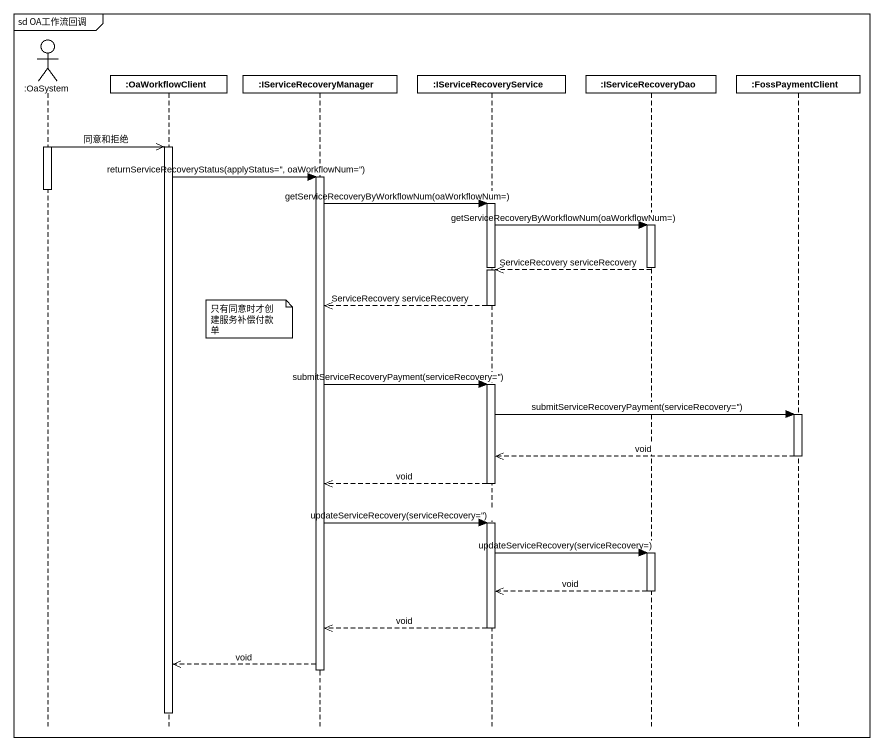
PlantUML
@startuml
mainframe sd OA工作流回调
hide footbox
actor ":OaSystem" as OaSystem
participant ":OaWorkflowClient" as OaWorkflowClient
participant ":IServiceRecoveryManager" as IServiceRecoveryManager
participant ":IServiceRecoveryService" as IServiceRecoveryService
participant ":IServiceRecoveryDao" as IServiceRecoveryDao
participant ":FossPaymentClient" as FossPaymentClient

activate OaSystem
OaSystem ->> OaWorkflowClient : 同意和拒绝
activate OaWorkflowClient
OaWorkflowClient -> IServiceRecoveryManager : returnServiceRecoveryStatus(applyStatus='', oaWorkflowNum='')
activate IServiceRecoveryManager
deactivate OaSystem
IServiceRecoveryManager -> IServiceRecoveryService : getServiceRecoveryByWorkflowNum(oaWorkflowNum=)
activate IServiceRecoveryService
IServiceRecoveryService -> IServiceRecoveryDao : getServiceRecoveryByWorkflowNum(oaWorkflowNum=)
activate IServiceRecoveryDao
deactivate IServiceRecoveryService
deactivate IServiceRecoveryDao
IServiceRecoveryDao -->> IServiceRecoveryService : ServiceRecovery serviceRecovery
activate IServiceRecoveryService
IServiceRecoveryService -->> IServiceRecoveryManager : ServiceRecovery serviceRecovery
deactivate IServiceRecoveryService
note left of IServiceRecoveryManager : 只有同意时才创建服务补偿付款单
IServiceRecoveryManager -> IServiceRecoveryService : submitServiceRecoveryPayment(serviceRecovery='')
activate IServiceRecoveryService
IServiceRecoveryService -> FossPaymentClient : submitServiceRecoveryPayment(serviceRecovery='')
activate FossPaymentClient
FossPaymentClient -->> IServiceRecoveryService : void
deactivate FossPaymentClient
IServiceRecoveryService -->> IServiceRecoveryManager : void
deactivate IServiceRecoveryService
IServiceRecoveryManager -> IServiceRecoveryService : updateServiceRecovery(serviceRecovery='')
activate IServiceRecoveryService
IServiceRecoveryService -> IServiceRecoveryDao : updateServiceRecovery(serviceRecovery=)
activate IServiceRecoveryDao
IServiceRecoveryDao -->> IServiceRecoveryService : void
deactivate IServiceRecoveryDao
IServiceRecoveryService -->> IServiceRecoveryManager : void
deactivate IServiceRecoveryService
IServiceRecoveryManager -->> OaWorkflowClient : void
deactivate IServiceRecoveryManager
deactivate OaWorkflowClient
@enduml
